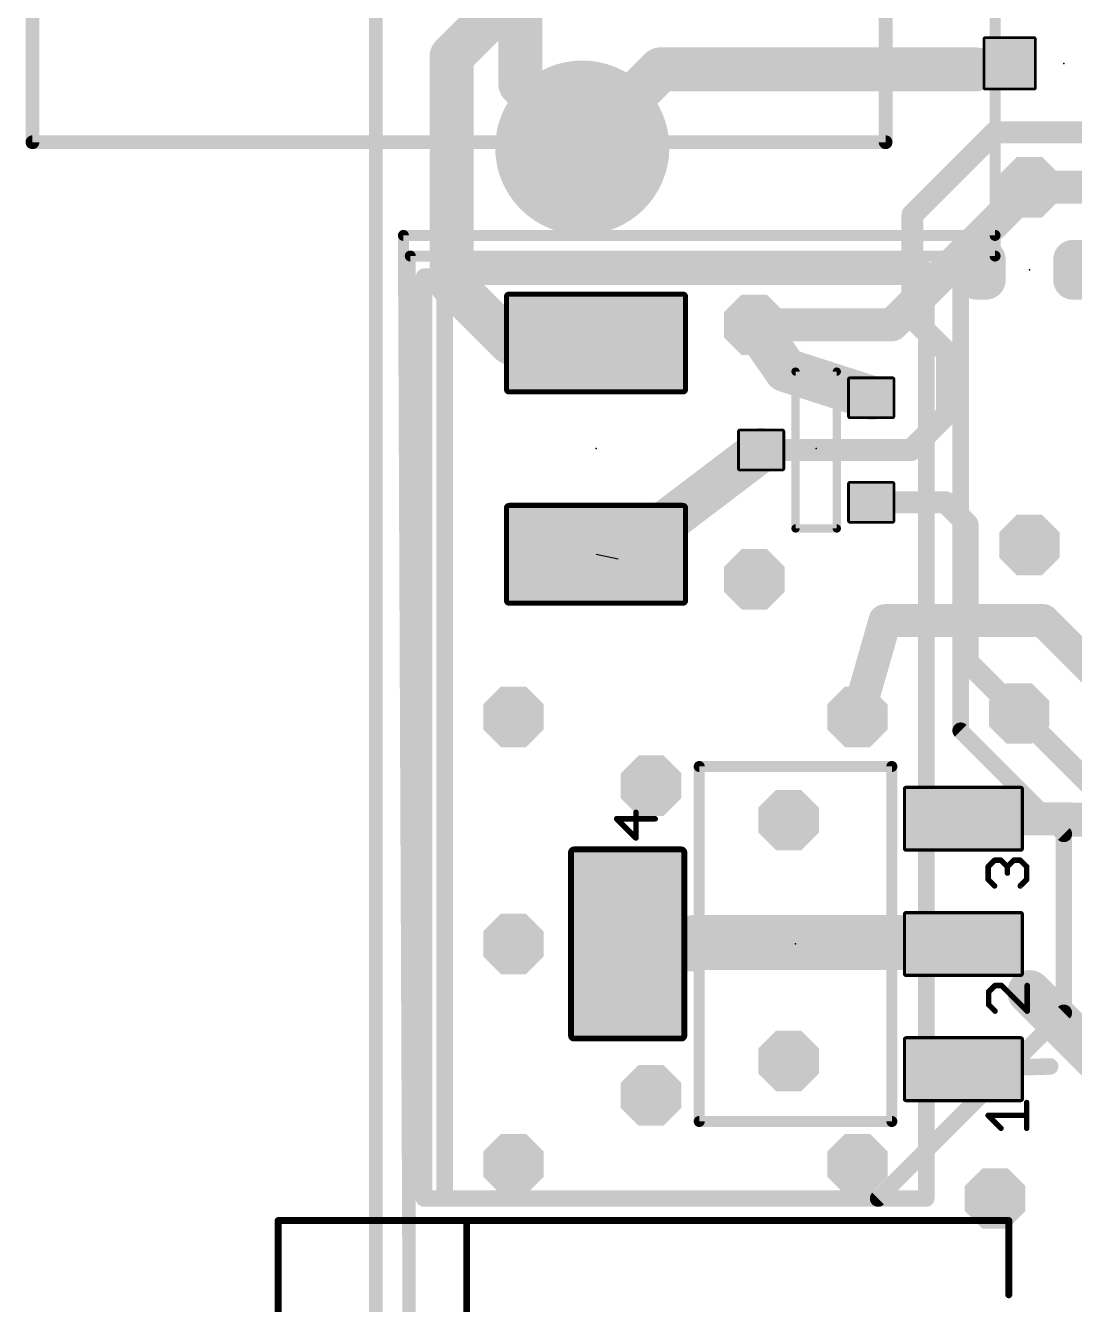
# Model space of a CAD drawing. Extents: x -20 to 130, y -23 to 56.
# Drawn here: x -6.47 to 12.9, y 10.74 to 34.35 of the extents above; entities that cross this region are included whole.
import ezdxf

# ---------------------------------------------------------------- set-up
doc = ezdxf.new("R2010")
doc.units = 0
for name, color, linetype in [('1', 22, 'CONTINUOUS'), ('16', 175, 'CONTINUOUS'), ('17', 82, 'CONTINUOUS'), ('18', 2, 'CONTINUOUS'), ('19', 53, 'CONTINUOUS'), ('20', 7, 'CONTINUOUS'), ('21', 253, 'CONTINUOUS'), ('23', 7, 'CONTINUOUS')]:
    doc.layers.add(name, color=color, linetype=linetype)

# ---------------------------------------------------------------- blocks, each defined once
blk = doc.blocks.new('RECT176000X143744R80')
at = {"const_width": 0.3594}
blk.add_lwpolyline([(0.3703, -0.0898), (0.3703, 0.0898, 0.4142), (0.1906, 0.2695), (-0.1906, 0.2695, 0.4142), (-0.3703, 0.0898), (-0.3703, -0.0898, 0.4142), (-0.1906, -0.2695), (0.1906, -0.2695, 0.4142)], format="xyb", close=True, dxfattribs=at)
blk.add_solid([(-0.216, -0.1152), (0.216, -0.1152), (-0.216, 0.1152), (0.216, 0.1152)])
blk = doc.blocks.new('RECT304000X544000R10')
at = {"const_width": 0.095}
blk.add_lwpolyline([(0.9025, -1.605), (0.9025, 1.605, 0.4142), (0.855, 1.6525), (-0.855, 1.6525, 0.4142), (-0.9025, 1.605), (-0.9025, -1.605, 0.4142), (-0.855, -1.6525), (0.855, -1.6525, 0.4142)], format="xyb", close=True, dxfattribs=at)
blk.add_solid([(-0.8788, -1.6288), (0.8788, -1.6288), (-0.8788, 1.6288), (0.8788, 1.6288)])
blk = doc.blocks.new('RECT125984X142240R13')
at = {"const_width": 0.0512}
blk.add_lwpolyline([(0.3681, -0.3933), (0.3681, 0.3933, 0.4142), (0.3425, 0.4189), (-0.3425, 0.4189, 0.4142), (-0.3681, 0.3933), (-0.3681, -0.3933, 0.4142), (-0.3425, -0.4189), (0.3425, -0.4189, 0.4142)], format="xyb", close=True, dxfattribs=at)
blk.add_solid([(-0.3553, -0.4061), (0.3553, -0.4061), (-0.3553, 0.4061), (0.3553, 0.4061)])
blk = doc.blocks.new('RECT195072X357632R10')
at = {"const_width": 0.061}
blk.add_lwpolyline([(0.5791, -1.0566), (0.5791, 1.0566, 0.4142), (0.5486, 1.0871), (-0.5486, 1.0871, 0.4142), (-0.5791, 1.0566), (-0.5791, -1.0566, 0.4142), (-0.5486, -1.0871), (0.5486, -1.0871, 0.4142)], format="xyb", close=True, dxfattribs=at)
blk.add_solid([(-0.5639, -1.0719), (0.5639, -1.0719), (-0.5639, 1.0719), (0.5639, 1.0719)])
blk = doc.blocks.new('RECT576000X352000R10')
at = {"const_width": 0.11}
blk.add_lwpolyline([(1.745, -0.99), (1.745, 0.99, 0.4142), (1.69, 1.045), (-1.69, 1.045, 0.4142), (-1.745, 0.99), (-1.745, -0.99, 0.4142), (-1.69, -1.045), (1.69, -1.045, 0.4142)], format="xyb", close=True, dxfattribs=at)
blk.add_solid([(-1.7154, -1.0154), (1.7154, -1.0154), (-1.7154, 1.0154), (1.7154, 1.0154)])
blk = doc.blocks.new('ROUNDP')
at = {"const_width": 0.5}
blk.add_lwpolyline([(0, -0.25, 1), (0, 0.25, 1), (0, -0.25)], format="xyb", dxfattribs=at)
blk = doc.blocks.new('RECT160000X160000R10')
at = {"const_width": 0.05}
blk.add_lwpolyline([(0.475, -0.45), (0.475, 0.45, 0.4142), (0.45, 0.475), (-0.45, 0.475, 0.4142), (-0.475, 0.45), (-0.475, -0.45, 0.4142), (-0.45, -0.475), (0.45, -0.475, 0.4142)], format="xyb", close=True, dxfattribs=at)
blk.add_solid([(-0.4625, -0.4625), (0.4625, -0.4625), (-0.4625, 0.4625), (0.4625, 0.4625)])
blk = doc.blocks.new('OCTAGONV')
at = {"const_width": 0.5}
blk.add_lwpolyline([(-0.25, -0.1036), (-0.25, 0.1036), (-0.1036, 0.25), (0.1036, 0.25), (0.25, 0.1036), (0.25, -0.1036), (0.1036, -0.25), (-0.1036, -0.25), (-0.25, -0.1036), (-0.25, 0.1036)], dxfattribs=at)

msp = doc.modelspace()

# ---------------------------------------------------------------- linework, layer by layer
at = {"layer": '1'}
for points, const_width in [([(11.43, 30.48), (11.43, 46.355)], 0.2032), ([(1.397, 33.782), (2.54, 34.925)], 0.8128), ([(1.397, 29.591), (1.397, 33.782)], 0.8128), ([(3.81, 32.1), (5.254, 33.544)], 0.8128), ([(5.254, 33.544), (11.065, 33.544)], 0.8128), ([(11.065, 33.544), (11.192, 33.544)], 0.6096), ([(11.192, 33.544), (11.303, 33.655)], 0.6096), ([(11.303, 33.655), (11.7, 33.655)], 0.6096), ([(9.906, 30.861), (11.43, 32.385)], 0.4064), ([(11.43, 32.385), (14.478, 32.385)], 0.4064), ([(12.065, 31.369), (11.176, 30.48)], 0.6096), ([(12.065, 31.369), (14.605, 31.369)], 0.6096), ([(9.906, 28.956), (9.906, 30.861)], 0.4064), ([(11.176, 30.48), (11.176, 29.845)], 0.6096), ([(0.635, 0.635), (0.508, 30.48)], 0.2032), ([(0.508, 30.48), (11.43, 30.48)], 0.2032), ([(1.397, 29.591), (2.495, 28.493)], 0.8128), ([(1.27, 12.7), (1.27, 29.845)], 0.3048), ([(1.27, 29.845), (10.16, 29.845)], 0.3048), ([(10.16, 29.845), (10.16, 12.7)], 0.3048), ([(11.176, 29.845), (11.049, 29.718)], 0.6096), ([(7.5692, 27.9908), (6.985, 28.829)], 0.8128), ([(10.541, 28.321), (9.906, 28.956)], 0.4064), ([(2.495, 28.493), (4.064, 28.493)], 0.8128), ([(9.144, 27.4828), (7.5692, 27.9908)], 0.8128), ([(10.541, 27.178), (10.541, 28.321)], 0.4064), ([(9.8806, 26.5176), (10.541, 27.178)], 0.4064), ([(4.4704, 24.511), (7.112, 26.5176)], 0.8128), ([(7.112, 26.5176), (9.8806, 26.5176)], 0.4064), ([(10.5156, 25.5524), (9.144, 25.5524)], 0.4064), ([(10.922, 25.146), (10.5156, 25.5524)], 0.4064), ([(10.922, 22.606), (10.922, 25.146)], 0.4064), ([(4.4704, 24.511), (3.474, 24.511)], 0.8128), ([(11.6205, 21.9075), (10.922, 22.606)], 0.4064), ([(11.8745, 21.6535), (11.6205, 21.9075)], 0.4064), ([(11.8745, 21.6535), (12.065, 21.463)], 0.4064), ([(12.6686, 19.7104), (10.8458, 19.7104)], 0.6096), ([(13.97, 19.679), (12.6686, 19.7104)], 0.6096), ([(13.97, 19.679), (12.7, 19.685)], 0.6096), ([(4.648, 17.399), (5.842, 17.399)], 1.016), ([(5.842, 17.399), (5.8674, 17.4244)], 1.016), ([(5.8674, 17.4244), (11.0236, 17.4244)], 1.016), ([(11.0236, 17.4244), (10.8458, 17.399)], 0.508), ([(10.8458, 15.0876), (12.446, 15.1384)], 0.3048), ([(10.16, 12.7), (1.27, 12.7)], 0.3048)]:
    msp.add_lwpolyline(points, dxfattribs=dict(at, const_width=const_width))
for points, const_width in [([(1.6002, 33.782, 1), (1.1938, 33.782)], 0.4064), ([(1.2533, 33.9257, 1), (1.5407, 33.6383)], 0.4064), ([(5.254, 33.7472, 1), (5.254, 33.3408)], 0.4064), ([(5.3977, 33.4003, 1), (5.1103, 33.6877)], 0.4064), ([(11.065, 33.6964, 1), (11.065, 33.3916)], 0.3048), ([(11.065, 33.3408, 1), (11.065, 33.7472)], 0.4064), ([(11.0842, 33.6518, 1), (11.2998, 33.4362)], 0.3048), ([(11.303, 33.8074, 1), (11.303, 33.5026)], 0.3048), ([(11.192, 33.3916, 1), (11.192, 33.6964)], 0.3048), ([(11.4108, 33.5472, 1), (11.1952, 33.7628)], 0.3048), ([(11.7, 33.5026, 1), (11.7, 33.8074)], 0.3048), ([(11.43, 32.4866, 1), (11.43, 32.2834)], 0.2032), ([(11.5018, 32.3132, 1), (11.3582, 32.4568)], 0.2032), ([(3.6663, 32.2437, 1), (3.9537, 31.9563)], 0.4064), ([(12.065, 31.5214, 1), (12.065, 31.2166)], 0.3048), ([(12.1728, 31.2612, 1), (11.9572, 31.4768)], 0.3048), ([(10.0076, 30.861, 1), (9.8044, 30.861)], 0.2032), ([(9.8342, 30.9328, 1), (9.9778, 30.7892)], 0.2032), ([(11.0682, 30.5878, 1), (11.2838, 30.3722)], 0.3048), ([(11.3284, 30.48, 1), (11.0236, 30.48)], 0.3048), ([(0.5588, 30.4802, 1), (0.4572, 30.4798)], 0.1016), ([(0.508, 30.5308, 1), (0.508, 30.4292)], 0.1016), ([(11.3792, 30.48, 1), (11.4808, 30.48)], 0.1016), ([(11.43, 30.4292, 1), (11.43, 30.5308)], 0.1016), ([(1.5407, 29.7347, 1), (1.2533, 29.4473)], 0.4064), ([(1.3462, 29.845, 1), (1.1938, 29.845)], 0.1524), ([(1.27, 29.9212, 1), (1.27, 29.7688)], 0.1524), ([(10.2362, 29.845, 1), (10.0838, 29.845)], 0.1524), ([(10.16, 29.7688, 1), (10.16, 29.9212)], 0.1524), ([(11.0236, 29.845, 1), (11.3284, 29.845)], 0.3048), ([(11.2838, 29.7372, 1), (11.0682, 29.9528)], 0.3048), ([(1.1938, 29.591, 1), (1.6002, 29.591)], 0.4064), ([(10.9412, 29.8258, 1), (11.1568, 29.6102)], 0.3048), ([(7.1517, 28.9452, 1), (6.8183, 28.7128)], 0.4064), ([(9.8044, 28.956, 1), (10.0076, 28.956)], 0.2032), ([(9.9778, 29.0278, 1), (9.8342, 28.8842)], 0.2032), ([(2.495, 28.6962, 1), (2.495, 28.2898)], 0.4064), ([(2.3513, 28.3493, 1), (2.6387, 28.6367)], 0.4064), ([(4.064, 28.2898, 1), (4.064, 28.6962)], 0.4064), ([(7.6316, 28.1842, 1), (7.5068, 27.7974)], 0.4064), ([(10.6426, 28.321, 1), (10.4394, 28.321)], 0.2032), ([(10.4692, 28.2492, 1), (10.6128, 28.3928)], 0.2032), ([(7.4025, 27.8746, 1), (7.7359, 28.107)], 0.4064), ([(9.0816, 27.2894, 1), (9.2064, 27.6762)], 0.4064), ([(10.4394, 27.178, 1), (10.6426, 27.178)], 0.2032), ([(10.6128, 27.1062, 1), (10.4692, 27.2498)], 0.2032), ([(7.2349, 26.3558, 1), (6.9891, 26.6794)], 0.4064), ([(7.112, 26.6192, 1), (7.112, 26.416)], 0.2032), ([(9.8088, 26.5894, 1), (9.9524, 26.4458)], 0.2032), ([(9.8806, 26.416, 1), (9.8806, 26.6192)], 0.2032), ([(9.144, 25.654, 1), (9.144, 25.4508)], 0.2032), ([(10.5874, 25.6242, 1), (10.4438, 25.4806)], 0.2032), ([(10.5156, 25.4508, 1), (10.5156, 25.654)], 0.2032), ([(11.0236, 25.146, 1), (10.8204, 25.146)], 0.2032), ([(10.8502, 25.0742, 1), (10.9938, 25.2178)], 0.2032), ([(3.474, 24.7142, 1), (3.474, 24.3078)], 0.4064), ([(4.3475, 24.6728, 1), (4.5933, 24.3492)], 0.4064), ([(4.4704, 24.3078, 1), (4.4704, 24.7142)], 0.4064), ([(10.8204, 22.606, 1), (11.0236, 22.606)], 0.2032), ([(10.9938, 22.6778, 1), (10.8502, 22.5342)], 0.2032), ([(11.6923, 21.9793, 1), (11.5487, 21.8357)], 0.2032), ([(11.5487, 21.8357, 1), (11.6923, 21.9793)], 0.2032), ([(11.9463, 21.7253, 1), (11.8027, 21.5817)], 0.2032), ([(11.8027, 21.5817, 1), (11.9463, 21.7253)], 0.2032), ([(11.9932, 21.3912, 1), (12.1368, 21.5348)], 0.2032), ([(10.8458, 19.8628, 1), (10.8458, 19.558)], 0.3048), ([(12.6723, 19.8628, 1), (12.6649, 19.558)], 0.3048), ([(12.7007, 19.8374, 1), (12.6993, 19.5326)], 0.3048), ([(12.6686, 19.558, 1), (12.6686, 19.8628)], 0.3048), ([(4.648, 17.653, 1), (4.648, 17.145)], 0.508), ([(5.6624, 17.5786, 1), (6.0216, 17.2194)], 0.508), ([(5.8674, 17.6784, 1), (5.8674, 17.1704)], 0.508), ([(6.047, 17.2448, 1), (5.6878, 17.604)], 0.508), ([(5.842, 17.145, 1), (5.842, 17.653)], 0.508), ([(11.0236, 17.1704, 1), (11.0236, 17.6784)], 0.508), ([(10.8278, 17.5247, 1), (10.8638, 17.2733)], 0.254), ([(11.0416, 17.2987, 1), (11.0056, 17.5501)], 0.254), ([(10.8434, 15.1638, 1), (10.8482, 15.0114)], 0.1524), ([(12.4484, 15.0622, 1), (12.4436, 15.2146)], 0.1524), ([(1.27, 12.7762, 1), (1.27, 12.6238)], 0.1524), ([(1.1938, 12.7, 1), (1.3462, 12.7)], 0.1524), ([(10.0838, 12.7, 1), (10.2362, 12.7)], 0.1524), ([(10.16, 12.6238, 1), (10.16, 12.7762)], 0.1524)]:
    msp.add_lwpolyline(points, format="xyb", dxfattribs=dict(at, const_width=const_width))
at = {"layer": '16'}
for points, const_width in [([(11.43, 30.099), (11.43, 46.355)], 0.2032), ([(2.667, 33.274), (2.667, 42.926)], 0.8128), ([(3.81, 32.131), (2.667, 33.274)], 0.8128), ([(3.81, 32.1), (3.81, 32.131)], 0.8128), ([(9.525, 28.829), (12.065, 31.369)], 0.6096), ([(0.635, 0.889), (0.635, 30.099)], 0.2032), ([(0.635, 30.099), (11.43, 30.099)], 0.2032), ([(0.889, 29.718), (10.795, 29.718)], 0.3048), ([(0.889, 12.7), (0.889, 29.718)], 0.3048), ([(10.795, 29.718), (10.795, 21.336)], 0.3048), ([(6.985, 28.829), (9.525, 28.829)], 0.6096), ([(8.89, 21.59), (9.398, 23.368)], 0.6096), ([(9.398, 23.368), (12.319, 23.368)], 0.6096), ([(12.319, 23.368), (14.605, 21.082)], 0.6096), ([(11.8745, 21.6535), (13.716, 19.812)], 0.4064), ([(10.795, 21.336), (12.7, 19.431)], 0.3048), ([(12.7, 19.431), (12.7, 16.129)], 0.3048), ([(16.891, 11.684), (12.065, 16.51)], 0.8128), ([(12.7, 16.129), (9.271, 12.7)], 0.3048), ([(9.271, 12.7), (0.889, 12.7)], 0.3048)]:
    msp.add_lwpolyline(points, dxfattribs=dict(at, const_width=const_width))
for points, const_width in [([(2.8107, 33.4177, 1), (2.5233, 33.1303)], 0.4064), ([(2.4638, 33.274, 1), (2.8702, 33.274)], 0.4064), ([(4.0132, 32.131, 1), (3.6068, 32.131)], 0.4064), ([(3.6663, 31.9873, 1), (3.9537, 32.2747)], 0.4064), ([(3.6068, 32.1, 1), (4.0132, 32.1)], 0.4064), ([(12.1728, 31.2612, 1), (11.9572, 31.4768)], 0.3048), ([(0.6858, 30.099, 1), (0.5842, 30.099)], 0.1016), ([(0.635, 30.1498, 1), (0.635, 30.0482)], 0.1016), ([(11.3792, 30.099, 1), (11.4808, 30.099)], 0.1016), ([(11.43, 30.0482, 1), (11.43, 30.1498)], 0.1016), ([(0.889, 29.7942, 1), (0.889, 29.6418)], 0.1524), ([(0.9652, 29.718, 1), (0.8128, 29.718)], 0.1524), ([(10.8712, 29.718, 1), (10.7188, 29.718)], 0.1524), ([(10.795, 29.6418, 1), (10.795, 29.7942)], 0.1524), ([(6.985, 28.9814, 1), (6.985, 28.6766)], 0.3048), ([(9.4172, 28.9368, 1), (9.6328, 28.7212)], 0.3048), ([(9.525, 28.6766, 1), (9.525, 28.9814)], 0.3048), ([(9.398, 23.5204, 1), (9.398, 23.2156)], 0.3048), ([(9.5445, 23.3261, 1), (9.2515, 23.4099)], 0.3048), ([(12.4268, 23.4758, 1), (12.2112, 23.2602)], 0.3048), ([(12.319, 23.2156, 1), (12.319, 23.5204)], 0.3048), ([(8.7435, 21.6319, 1), (9.0365, 21.5481)], 0.3048), ([(11.9463, 21.7253, 1), (11.8027, 21.5817)], 0.2032), ([(10.8489, 21.3899, 1), (10.7411, 21.2821)], 0.1524), ([(10.7188, 21.336, 1), (10.8712, 21.336)], 0.1524), ([(12.7762, 19.431, 1), (12.6238, 19.431)], 0.1524), ([(12.6461, 19.3771, 1), (12.7539, 19.4849)], 0.1524), ([(12.2087, 16.6537, 1), (11.9213, 16.3663)], 0.4064), ([(12.6238, 16.129, 1), (12.7762, 16.129)], 0.1524), ([(12.7539, 16.0751, 1), (12.6461, 16.1829)], 0.1524), ([(0.889, 12.7762, 1), (0.889, 12.6238)], 0.1524), ([(0.8128, 12.7, 1), (0.9652, 12.7)], 0.1524), ([(9.2171, 12.7539, 1), (9.3249, 12.6461)], 0.1524), ([(9.271, 12.6238, 1), (9.271, 12.7762)], 0.1524)]:
    msp.add_lwpolyline(points, format="xyb", dxfattribs=dict(at, const_width=const_width))
at = {"layer": '19'}
msp.add_line((4.064, 24.593), (4.4704, 24.511), dxfattribs=at)
at = {"layer": '20', "const_width": 0.254}
msp.add_lwpolyline([(0, 1), (0, 52.34)], dxfattribs=at)
at = {"layer": '21'}
for points, const_width in [([(-6.34, 44), (-6.34, 32.2)], 0.254), ([(9.41, 32.2), (9.41, 44)], 0.254), ([(-6.34, 32.2), (9.41, 32.2)], 0.254), ([(7.747, 25.0698), (7.747, 27.9654)], 0.1524), ([(7.747, 27.9654), (8.509, 27.9654)], 0.1524), ([(8.509, 27.9654), (8.509, 25.0698)], 0.1524), ([(8.509, 25.0698), (7.747, 25.0698)], 0.1524), ([(5.969, 20.6756), (9.525, 20.6756)], 0.2032), ([(5.969, 14.1224), (5.969, 20.6756)], 0.2032), ([(9.525, 20.6756), (9.525, 14.1224)], 0.2032), ([(4.8003, 19.3548), (4.8003, 19.8293)], 0.1016), ([(5.1562, 19.7107), (4.4444, 19.7107)], 0.1016), ([(4.4444, 19.7107), (4.8003, 19.3548)], 0.1016), ([(11.3024, 18.8265), (11.421, 18.9451)], 0.1016), ([(11.421, 18.9451), (11.5397, 18.9451)], 0.1016), ([(11.5397, 18.9451), (11.6583, 18.8265)], 0.1016), ([(11.6583, 18.8265), (11.7769, 18.9451)], 0.1016), ([(11.7769, 18.9451), (11.8956, 18.9451)], 0.1016), ([(11.8956, 18.9451), (12.0142, 18.8265)], 0.1016), ([(11.3024, 18.5892), (11.3024, 18.8265)], 0.1016), ([(11.6583, 18.8265), (11.6583, 18.7079)], 0.1016), ([(12.0142, 18.8265), (12.0142, 18.5892)], 0.1016), ([(11.421, 18.4706), (11.3024, 18.5892)], 0.1016), ([(12.0142, 18.5892), (11.8956, 18.4706)], 0.1016), ([(11.4304, 16.6337), (11.3118, 16.5151)], 0.1016), ([(11.3118, 16.5151), (11.3118, 16.2778)], 0.1016), ([(11.5491, 16.6337), (11.4304, 16.6337)], 0.1016), ([(12.0236, 16.1592), (11.5491, 16.6337)], 0.1016), ([(12.0236, 16.6337), (12.0236, 16.1592)], 0.1016), ([(11.3118, 16.2778), (11.4304, 16.1592)], 0.1016), ([(12.0142, 13.9972), (12.0142, 14.4717)], 0.1016), ([(9.525, 14.1224), (5.969, 14.1224)], 0.2032), ([(11.5397, 13.9972), (11.3024, 14.2345)], 0.1016), ([(11.3024, 14.2345), (12.0142, 14.2345)], 0.1016), ([(1.6764, 12.2936), (-1.8034, 12.2936)], 0.127), ([(-1.8034, 12.2936), (-1.8034, 3.302)], 0.127), ([(11.684, 12.2936), (1.6764, 12.2936)], 0.127), ([(1.6764, 3.3274), (1.6764, 12.2936)], 0.127), ([(11.684, 10.922), (11.684, 12.2936)], 0.127)]:
    msp.add_lwpolyline(points, dxfattribs=dict(at, const_width=const_width))
for points, const_width in [([(-6.34, 32.2635, 1), (-6.34, 32.1365)], 0.127), ([(-6.4035, 32.2, 1), (-6.2765, 32.2)], 0.127), ([(9.3465, 32.2, 1), (9.4735, 32.2)], 0.127), ([(9.41, 32.1365, 1), (9.41, 32.2635)], 0.127), ([(7.7851, 27.9654, 1), (7.7089, 27.9654)], 0.0762), ([(7.747, 28.0035, 1), (7.747, 27.9273)], 0.0762), ([(8.5471, 27.9654, 1), (8.4709, 27.9654)], 0.0762), ([(8.509, 27.9273, 1), (8.509, 28.0035)], 0.0762), ([(7.747, 25.1079, 1), (7.747, 25.0317)], 0.0762), ([(7.7089, 25.0698, 1), (7.7851, 25.0698)], 0.0762), ([(8.4709, 25.0698, 1), (8.5471, 25.0698)], 0.0762), ([(8.509, 25.0317, 1), (8.509, 25.1079)], 0.0762), ([(5.969, 20.7264, 1), (5.969, 20.6248)], 0.1016), ([(6.0198, 20.6756, 1), (5.9182, 20.6756)], 0.1016), ([(9.5758, 20.6756, 1), (9.4742, 20.6756)], 0.1016), ([(9.525, 20.6248, 1), (9.525, 20.7264)], 0.1016), ([(4.8257, 19.8293, 1), (4.7749, 19.8293)], 0.0508), ([(4.4624, 19.7287, 1), (4.4264, 19.6927)], 0.0508), ([(4.4444, 19.7361, 1), (4.4444, 19.6853)], 0.0508), ([(5.1562, 19.6853, 1), (5.1562, 19.7361)], 0.0508), ([(4.7749, 19.3548, 1), (4.8257, 19.3548)], 0.0508), ([(4.7823, 19.3368, 1), (4.8183, 19.3728)], 0.0508), ([(11.421, 18.9705, 1), (11.421, 18.9197)], 0.0508), ([(11.439, 18.9272, 1), (11.4031, 18.9631)], 0.0508), ([(11.5576, 18.9631, 1), (11.5217, 18.9272)], 0.0508), ([(11.5397, 18.9197, 1), (11.5397, 18.9705)], 0.0508), ([(11.7769, 18.9705, 1), (11.7769, 18.9197)], 0.0508), ([(11.7949, 18.9272, 1), (11.759, 18.9631)], 0.0508), ([(11.9135, 18.9631, 1), (11.8776, 18.9272)], 0.0508), ([(11.8956, 18.9197, 1), (11.8956, 18.9705)], 0.0508), ([(11.2844, 18.8445, 1), (11.3204, 18.8085)], 0.0508), ([(11.3278, 18.8265, 1), (11.277, 18.8265)], 0.0508), ([(11.6403, 18.8445, 1), (11.6763, 18.8085)], 0.0508), ([(11.6837, 18.8265, 1), (11.6329, 18.8265)], 0.0508), ([(11.6329, 18.7079, 1), (11.6837, 18.7079)], 0.0508), ([(11.6403, 18.8085, 1), (11.6763, 18.8445)], 0.0508), ([(12.0396, 18.8265, 1), (11.9888, 18.8265)], 0.0508), ([(11.9962, 18.8085, 1), (12.0322, 18.8445)], 0.0508), ([(11.3204, 18.6072, 1), (11.2844, 18.5713)], 0.0508), ([(11.277, 18.5892, 1), (11.3278, 18.5892)], 0.0508), ([(11.4031, 18.4526, 1), (11.439, 18.4886)], 0.0508), ([(11.8776, 18.4886, 1), (11.9135, 18.4526)], 0.0508), ([(11.9888, 18.5892, 1), (12.0396, 18.5892)], 0.0508), ([(12.0322, 18.5713, 1), (11.9962, 18.6072)], 0.0508), ([(11.2938, 16.5331, 1), (11.3298, 16.4971)], 0.0508), ([(11.3372, 16.5151, 1), (11.2864, 16.5151)], 0.0508), ([(11.4304, 16.6591, 1), (11.4304, 16.6083)], 0.0508), ([(11.4484, 16.6158, 1), (11.4125, 16.6517)], 0.0508), ([(11.567, 16.6517, 1), (11.5311, 16.6158)], 0.0508), ([(11.5491, 16.6083, 1), (11.5491, 16.6591)], 0.0508), ([(12.049, 16.6337, 1), (11.9982, 16.6337)], 0.0508), ([(11.3298, 16.2958, 1), (11.2938, 16.2599)], 0.0508), ([(11.2864, 16.2778, 1), (11.3372, 16.2778)], 0.0508), ([(11.4125, 16.1412, 1), (11.4484, 16.1772)], 0.0508), ([(11.9982, 16.1592, 1), (12.049, 16.1592)], 0.0508), ([(12.0056, 16.1412, 1), (12.0416, 16.1772)], 0.0508), ([(12.0396, 14.4717, 1), (11.9888, 14.4717)], 0.0508), ([(5.969, 14.1732, 1), (5.969, 14.0716)], 0.1016), ([(5.9182, 14.1224, 1), (6.0198, 14.1224)], 0.1016), ([(9.4742, 14.1224, 1), (9.5758, 14.1224)], 0.1016), ([(9.525, 14.0716, 1), (9.525, 14.1732)], 0.1016), ([(11.3204, 14.2524, 1), (11.2844, 14.2165)], 0.0508), ([(11.3024, 14.2599, 1), (11.3024, 14.2091)], 0.0508), ([(12.0142, 14.2091, 1), (12.0142, 14.2599)], 0.0508), ([(11.5217, 13.9792, 1), (11.5576, 14.0152)], 0.0508), ([(11.9888, 13.9972, 1), (12.0396, 13.9972)], 0.0508), ([(-1.8034, 12.3254, 1), (-1.8034, 12.2619)], 0.0635), ([(-1.7717, 12.2936, 1), (-1.8352, 12.2936)], 0.0635), ([(1.6764, 12.3254, 1), (1.6764, 12.2619)], 0.0635), ([(1.7082, 12.2936, 1), (1.6447, 12.2936)], 0.0635), ([(1.6764, 12.2619, 1), (1.6764, 12.3254)], 0.0635), ([(11.7158, 12.2936, 1), (11.6523, 12.2936)], 0.0635), ([(11.684, 12.2619, 1), (11.684, 12.3254)], 0.0635), ([(11.6523, 10.922, 1), (11.7158, 10.922)], 0.0635)]:
    msp.add_lwpolyline(points, format="xyb", dxfattribs=dict(at, const_width=const_width))
at = {"layer": '23'}
for p in [(12.7, 33.655), (12.065, 29.845), (4.064, 26.543), (8.128, 26.543), (7.747, 17.399)]:
    msp.add_point(p, dxfattribs=at)

# ---------------------------------------------------------------- block references
at = {"layer": '1'}
for name, p, rotation in [('RECT160000X160000R10', (11.7, 33.655), 180), ('RECT176000X143744R80', (11.176, 29.845), 270), ('RECT176000X143744R80', (12.954, 29.845), 270), ('RECT304000X544000R10', (4.064, 28.493), 90), ('RECT125984X142240R13', (9.144, 27.4828), 270), ('RECT125984X142240R13', (7.112, 26.5176), 270), ('RECT125984X142240R13', (9.144, 25.5524), 270), ('RECT304000X544000R10', (4.064, 24.593), 90), ('RECT195072X357632R10', (10.8458, 19.7104), 90), ('RECT576000X352000R10', (4.648, 17.399), 90), ('RECT195072X357632R10', (10.8458, 17.399), 90), ('RECT195072X357632R10', (10.8458, 15.0876), 90)]:
    msp.add_blockref(name, p, dxfattribs=dict(at, rotation=rotation))
at = {"layer": '17', "xscale": 3.216, "yscale": 3.216, "rotation": 270}
msp.add_blockref('ROUNDP', (3.81, 32.1), dxfattribs=at)
msp.add_blockref('ROUNDP', (3.81, 32.1), dxfattribs=at)
at = {"layer": '18', "xscale": 1.1176, "yscale": 1.1176}
for p in [(12.065, 31.369), (12.065, 31.369), (6.985, 28.829), (6.985, 28.829), (12.065, 24.765), (12.065, 24.765), (6.985, 24.13), (6.985, 24.13), (11.8745, 21.6535), (11.8745, 21.6535), (2.54, 21.59), (2.54, 21.59), (8.89, 21.59), (8.89, 21.59), (5.08, 20.32), (5.08, 20.32), (7.62, 19.685), (7.62, 19.685), (2.54, 17.399), (2.54, 17.399), (7.62, 15.24), (7.62, 15.24), (5.08, 14.605), (5.08, 14.605), (2.54, 13.335), (2.54, 13.335), (8.89, 13.335), (8.89, 13.335), (11.43, 12.7), (11.43, 12.7)]:
    msp.add_blockref('OCTAGONV', p, dxfattribs=at)

doc.saveas('drawing.dxf')
